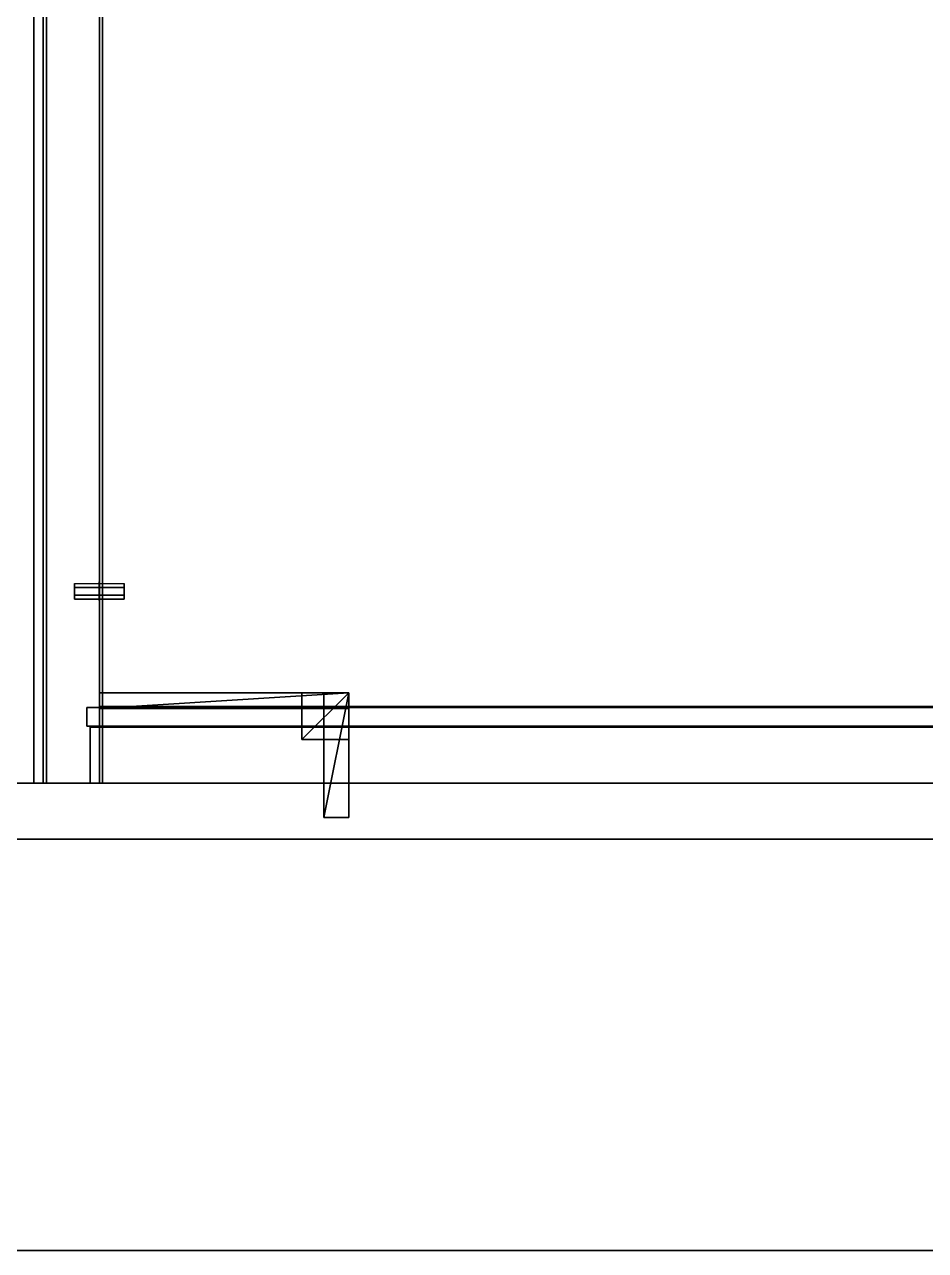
# Model space of a CAD drawing. Extents: x 0 to 4068, y -4475 to 0.
# Drawn here: x 1173 to 1462, y -4475 to -4081.5 of the extents above; entities that cross this region are included whole.
import ezdxf

# ---------------------------------------------------------------- set-up
doc = ezdxf.new("R2010")
doc.units = 0
for name, color, linetype in [('LAYER0', 7, 'CONTINUOUS'), ('LAYER1', 7, 'CONTINUOUS'), ('LAYER11', 7, 'CONTINUOUS'), ('LAYER116', 45, 'CONTINUOUS'), ('LAYER117', 45, 'CONTINUOUS'), ('LAYER119', 45, 'CONTINUOUS'), ('LAYER120', 45, 'CONTINUOUS'), ('LAYER121', 45, 'CONTINUOUS'), ('LAYER122', 45, 'CONTINUOUS'), ('LAYER124', 45, 'CONTINUOUS'), ('LAYER125', 45, 'CONTINUOUS'), ('LAYER126', 45, 'CONTINUOUS'), ('LAYER127', 45, 'CONTINUOUS'), ('LAYER128', 253, 'CONTINUOUS'), ('LAYER130', 253, 'CONTINUOUS'), ('LAYER132', 253, 'CONTINUOUS'), ('LAYER133', 253, 'CONTINUOUS'), ('LAYER18', 45, 'CONTINUOUS'), ('LAYER19', 45, 'CONTINUOUS'), ('LAYER20', 45, 'CONTINUOUS'), ('LAYER21', 45, 'CONTINUOUS'), ('LAYER22', 45, 'CONTINUOUS'), ('LAYER23', 45, 'CONTINUOUS'), ('LAYER24', 2, 'CONTINUOUS'), ('LAYER25', 37, 'CONTINUOUS'), ('LAYER26', 37, 'CONTINUOUS'), ('LAYER27', 37, 'CONTINUOUS'), ('LAYER28', 37, 'CONTINUOUS'), ('LAYER29', 37, 'CONTINUOUS'), ('LAYER30', 37, 'CONTINUOUS'), ('LAYER31', 45, 'CONTINUOUS'), ('LAYER34', 45, 'CONTINUOUS'), ('LAYER35', 45, 'CONTINUOUS'), ('LAYER36', 45, 'CONTINUOUS'), ('LAYER37', 45, 'CONTINUOUS'), ('LAYER38', 45, 'CONTINUOUS'), ('LAYER39', 45, 'CONTINUOUS'), ('LAYER41', 45, 'CONTINUOUS'), ('LAYER42', 45, 'CONTINUOUS'), ('LAYER43', 45, 'CONTINUOUS'), ('LAYER44', 45, 'CONTINUOUS'), ('LAYER46', 45, 'CONTINUOUS'), ('LAYER47', 45, 'CONTINUOUS'), ('LAYER48', 45, 'CONTINUOUS'), ('LAYER49', 45, 'CONTINUOUS'), ('LAYER5', 7, 'CONTINUOUS'), ('LAYER52', 45, 'CONTINUOUS'), ('LAYER53', 45, 'CONTINUOUS'), ('LAYER54', 45, 'CONTINUOUS'), ('LAYER55', 254, 'CONTINUOUS'), ('LAYER6', 7, 'CONTINUOUS'), ('LAYER7', 7, 'CONTINUOUS'), ('LAYER9', 7, 'CONTINUOUS')]:
    doc.layers.add(name, color=color, linetype=linetype)

msp = doc.modelspace()

# ---------------------------------------------------------------- linework, layer by layer
at = {"layer": 'LAYER0', "invisible_edges": 1}
for points in [[(4068, 0), (0, -4475), (0, 0), (4068, 0)], [(0, -4475), (4068, 0), (4068, -4475), (0, -4475)]]:
    msp.add_3dface(points, dxfattribs=at)
at = {"layer": 'LAYER1', "invisible_edges": 1}
for points in [[(4068, -4475, 5), (0, -4475), (4068, -4475), (4068, -4475, 5)], [(0, -4475), (4068, -4475, 5), (0, -4475, 5), (0, -4475)]]:
    msp.add_3dface(points, dxfattribs=at)
at = {"layer": 'LAYER11', "invisible_edges": 1}
for points in [[(4068, -4475, 2415), (180, -4325, 2415), (30, -4475, 2415), (4068, -4475, 2415)], [(180, -4325, 2415), (4068, -4475, 2415), (3918, -4325, 2415), (180, -4325, 2415)]]:
    msp.add_3dface(points, dxfattribs=at)
at = {"layer": 'LAYER116', "invisible_edges": 1}
for points in [[(1176, -4325, 880), (3495, -3902, 880), (3495, -4325, 880), (1176, -4325, 880)], [(3495, -3902, 880), (1176, -4325, 880), (1176, -3902, 880), (3495, -3902, 880)], [(1180, -4325, 1687), (1180, -3902, 898), (1180, -4325, 898), (1180, -4325, 1687)], [(1180, -3902, 898), (1180, -4325, 1687), (1180, -3902, 1687), (1180, -3902, 898)]]:
    msp.add_3dface(points, dxfattribs=at)
at = {"layer": 'LAYER117', "invisible_edges": 1}
for points in [[(1198, -4325, 898), (1180, -3902, 898), (1198, -3902, 898), (1198, -4325, 898)], [(1180, -3902, 898), (1198, -4325, 898), (1180, -4325, 898), (1180, -3902, 898)]]:
    msp.add_3dface(points, dxfattribs=at)
at = {"layer": 'LAYER119', "invisible_edges": 1}
for points in [[(1176, -4325, 880), (1176, -3902, 898), (1176, -3902, 880), (1176, -4325, 880)], [(1176, -3902, 898), (1176, -4325, 880), (1176, -4325, 898), (1176, -3902, 898)], [(1180, -4325, 1687), (1198, -3902, 1687), (1180, -3902, 1687), (1180, -4325, 1687)], [(1198, -3902, 1687), (1180, -4325, 1687), (1198, -4325, 1687), (1198, -3902, 1687)]]:
    msp.add_3dface(points, dxfattribs=at)
at = {"layer": 'LAYER120', "invisible_edges": 1}
for points in [[(3495, -4325, 898), (1176, -4325, 880), (3495, -4325, 880), (3495, -4325, 898)], [(1176, -4325, 880), (3495, -4325, 898), (1176, -4325, 898), (1176, -4325, 880)], [(1198, -4325, 898), (1180, -4325, 1687), (1180, -4325, 898), (1198, -4325, 898)], [(1180, -4325, 1687), (1198, -4325, 898), (1198, -4325, 1687), (1180, -4325, 1687)]]:
    msp.add_3dface(points, dxfattribs=at)
at = {"layer": 'LAYER121', "invisible_edges": 1}
for points in [[(1176, -3902, 898), (3495, -4325, 898), (3495, -3902, 898), (1176, -3902, 898)], [(3495, -4325, 898), (1176, -3902, 898), (1176, -4325, 898), (3495, -4325, 898)], [(1198, -3902, 1687), (1198, -4325, 898), (1198, -3902, 898), (1198, -3902, 1687)], [(1198, -4325, 898), (1198, -3902, 1687), (1198, -4325, 1687), (1198, -4325, 898)]]:
    msp.add_3dface(points, dxfattribs=at)
at = {"layer": 'LAYER122', "invisible_edges": 1}
for points in [[(1176, -3902, 1705), (3495, -4325, 1705), (3495, -3902, 1705), (1176, -3902, 1705)], [(3495, -4325, 1705), (1176, -3902, 1705), (1176, -4325, 1705), (3495, -4325, 1705)], [(1194, -4325, 1687), (3495, -4325, 898), (3495, -4325, 1687), (1194, -4325, 1687)], [(3495, -4325, 898), (1194, -4325, 1687), (1194, -4325, 898), (3495, -4325, 898)]]:
    msp.add_3dface(points, dxfattribs=at)
at = {"layer": 'LAYER124', "invisible_edges": 1}
for points in [[(1194, -4307, 898), (3495, -4325, 898), (1194, -4325, 898), (1194, -4307, 898)], [(3495, -4325, 898), (1194, -4307, 898), (3495, -4307, 898), (3495, -4325, 898)], [(1176, -4325, 1687), (3495, -4325, 1705), (1176, -4325, 1705), (1176, -4325, 1687)], [(3495, -4325, 1705), (1176, -4325, 1687), (3495, -4325, 1687), (3495, -4325, 1705)]]:
    msp.add_3dface(points, dxfattribs=at)
at = {"layer": 'LAYER125', "invisible_edges": 1}
for points in [[(1176, -3902, 1705), (1176, -4325, 1687), (1176, -4325, 1705), (1176, -3902, 1705)], [(1176, -4325, 1687), (1176, -3902, 1705), (1176, -3902, 1687), (1176, -4325, 1687)], [(1194, -4325, 1687), (1194, -4307, 898), (1194, -4325, 898), (1194, -4325, 1687)], [(1194, -4307, 898), (1194, -4325, 1687), (1194, -4307, 1687), (1194, -4307, 898)]]:
    msp.add_3dface(points, dxfattribs=at)
at = {"layer": 'LAYER126', "invisible_edges": 1}
for points in [[(3495, -4307, 1687), (1194, -4325, 1687), (3495, -4325, 1687), (3495, -4307, 1687)], [(1194, -4325, 1687), (3495, -4307, 1687), (1194, -4307, 1687), (1194, -4325, 1687)]]:
    msp.add_3dface(points, dxfattribs=at)
at = {"layer": 'LAYER127', "invisible_edges": 1}
for points in [[(1176, -4325, 1687), (3495, -3902, 1687), (3495, -4325, 1687), (1176, -4325, 1687)], [(3495, -3902, 1687), (1176, -4325, 1687), (1176, -3902, 1687), (3495, -3902, 1687)], [(1194, -4307, 898), (3495, -4307, 1687), (3495, -4307, 898), (1194, -4307, 898)], [(3495, -4307, 1687), (1194, -4307, 898), (1194, -4307, 1687), (3495, -4307, 1687)]]:
    msp.add_3dface(points, dxfattribs=at)
at = {"layer": 'LAYER128', "invisible_edges": 1}
for points in [[(1600, -4325, 65), (0, -4325, 5), (0, -4325, 65), (1600, -4325, 65)], [(0, -4325, 5), (1600, -4325, 65), (1600, -4325, 5), (0, -4325, 5)]]:
    msp.add_3dface(points, dxfattribs=at)
at = {"layer": 'LAYER130', "invisible_edges": 1}
for points in [[(1600, -4343, 5), (0, -4325, 5), (1600, -4325, 5), (1600, -4343, 5)], [(0, -4325, 5), (1600, -4343, 5), (0, -4343, 5), (0, -4325, 5)]]:
    msp.add_3dface(points, dxfattribs=at)
at = {"layer": 'LAYER132', "invisible_edges": 1}
for points in [[(0, -4343, 65), (1600, -4325, 65), (0, -4325, 65), (0, -4343, 65)], [(1600, -4325, 65), (0, -4343, 65), (1600, -4343, 65), (1600, -4325, 65)]]:
    msp.add_3dface(points, dxfattribs=at)
at = {"layer": 'LAYER133', "invisible_edges": 1}
for points in [[(1600, -4343, 5), (0, -4343, 65), (0, -4343, 5), (1600, -4343, 5)], [(0, -4343, 65), (1600, -4343, 5), (1600, -4343, 65), (0, -4343, 65)]]:
    msp.add_3dface(points, dxfattribs=at)
at = {"layer": 'LAYER18', "invisible_edges": 1}
for points in [[(1197, -4325, 2346), (2103, -4325, 2226), (2103, -4325, 2346), (1197, -4325, 2346)], [(2103, -4325, 2226), (1197, -4325, 2346), (1197, -4325, 2226), (2103, -4325, 2226)], [(2103, -4325, 759.5), (1197, -4325, 879.5), (1197, -4325, 759.5), (2103, -4325, 759.5)], [(1197, -4325, 879.5), (2103, -4325, 759.5), (2103, -4325, 879.5), (1197, -4325, 879.5)]]:
    msp.add_3dface(points, dxfattribs=at)
at = {"layer": 'LAYER19', "invisible_edges": 1}
for points in [[(1197, -4307, 759.5), (1197, -4325, 879.5), (1197, -4307, 879.5), (1197, -4307, 759.5)], [(1197, -4325, 879.5), (1197, -4307, 759.5), (1197, -4325, 759.5), (1197, -4325, 879.5)]]:
    msp.add_3dface(points, dxfattribs=at)
at = {"layer": 'LAYER20', "invisible_edges": 1}
for points in [[(1197, -4307, 2226), (2103, -4325, 2226), (1197, -4325, 2226), (1197, -4307, 2226)], [(2103, -4325, 2226), (1197, -4307, 2226), (2103, -4307, 2226), (2103, -4325, 2226)], [(2103, -4307, 879.5), (1197, -4325, 879.5), (2103, -4325, 879.5), (2103, -4307, 879.5)], [(1197, -4325, 879.5), (2103, -4307, 879.5), (1197, -4307, 879.5), (1197, -4325, 879.5)]]:
    msp.add_3dface(points, dxfattribs=at)
at = {"layer": 'LAYER21', "invisible_edges": 1}
for points in [[(1197, -4325, 2346), (1197, -4307, 2226), (1197, -4325, 2226), (1197, -4325, 2346)], [(1197, -4307, 2226), (1197, -4325, 2346), (1197, -4307, 2346), (1197, -4307, 2226)]]:
    msp.add_3dface(points, dxfattribs=at)
at = {"layer": 'LAYER22', "invisible_edges": 1}
for points in [[(2103, -4307, 2346), (1197, -4325, 2346), (2103, -4325, 2346), (2103, -4307, 2346)], [(1197, -4325, 2346), (2103, -4307, 2346), (1197, -4307, 2346), (1197, -4325, 2346)], [(1197, -4307, 759.5), (2103, -4325, 759.5), (1197, -4325, 759.5), (1197, -4307, 759.5)], [(2103, -4325, 759.5), (1197, -4307, 759.5), (2103, -4307, 759.5), (2103, -4325, 759.5)]]:
    msp.add_3dface(points, dxfattribs=at)
at = {"layer": 'LAYER23', "invisible_edges": 1}
for points in [[(1197, -4307, 2226), (2103, -4307, 2346), (2103, -4307, 2226), (1197, -4307, 2226)], [(2103, -4307, 2346), (1197, -4307, 2226), (1197, -4307, 2346), (2103, -4307, 2346)], [(2103, -4307, 879.5), (1197, -4307, 759.5), (1197, -4307, 879.5), (2103, -4307, 879.5)], [(1197, -4307, 759.5), (2103, -4307, 879.5), (2103, -4307, 759.5), (1197, -4307, 759.5)]]:
    msp.add_3dface(points, dxfattribs=at)
at = {"layer": 'LAYER24'}
for points in [[(1197, -4296, 2300), (1197, -4301, 2300), (1197, -4296, 2323), (1197, -4296, 2300)], [(1197, -4296, 2323), (1197, -4301, 2300), (1197, -4301, 2323), (1197, -4296, 2323)], [(1197, -4296, 2323), (1197, -4301, 2323), (1277, -4296, 2323), (1197, -4296, 2323)], [(1277, -4296, 2323), (1197, -4301, 2323), (1277, -4301, 2323), (1277, -4296, 2323)], [(1197, -4296, 2323), (1277, -4296, 2323), (1197, -4296, 2300), (1197, -4296, 2323)], [(1197, -4296, 2300), (1277, -4296, 2323), (1277, -4296, 2300), (1197, -4296, 2300)], [(1197, -4296, 2300), (1277, -4296, 2300), (1197, -4301, 2300), (1197, -4296, 2300)], [(1197, -4301, 2300), (1277, -4296, 2300), (1277, -4301, 2300), (1197, -4301, 2300)], [(1197, -4296, 2307), (1197, -4301, 2307), (1197, -4296, 2323), (1197, -4296, 2307)], [(1197, -4296, 2323), (1197, -4301, 2307), (1197, -4301, 2323), (1197, -4296, 2323)], [(1197, -4296, 2323), (1197, -4301, 2323), (1277, -4296, 2323), (1197, -4296, 2323)], [(1277, -4296, 2323), (1197, -4301, 2323), (1277, -4301, 2323), (1277, -4296, 2323)], [(1197, -4296, 2323), (1277, -4296, 2323), (1197, -4296, 2307), (1197, -4296, 2323)], [(1197, -4296, 2307), (1277, -4296, 2323), (1277, -4296, 2307), (1197, -4296, 2307)], [(1197, -4296, 2307), (1277, -4296, 2307), (1197, -4301, 2307), (1197, -4296, 2307)], [(1197, -4301, 2307), (1277, -4296, 2307), (1277, -4301, 2307), (1197, -4301, 2307)], [(1197, -4296, 816), (1197, -4301, 816), (1197, -4296, 839), (1197, -4296, 816)], [(1197, -4296, 839), (1197, -4301, 816), (1197, -4301, 839), (1197, -4296, 839)], [(1197, -4296, 839), (1197, -4301, 839), (1277, -4296, 839), (1197, -4296, 839)], [(1277, -4296, 839), (1197, -4301, 839), (1277, -4301, 839), (1277, -4296, 839)], [(1197, -4296, 839), (1277, -4296, 839), (1197, -4296, 816), (1197, -4296, 839)], [(1197, -4296, 816), (1277, -4296, 839), (1277, -4296, 816), (1197, -4296, 816)], [(1197, -4296, 816), (1277, -4296, 816), (1197, -4301, 816), (1197, -4296, 816)], [(1197, -4301, 816), (1277, -4296, 816), (1277, -4301, 816), (1197, -4301, 816)], [(1197, -4296, 823), (1197, -4301, 823), (1197, -4296, 839), (1197, -4296, 823)], [(1197, -4296, 839), (1197, -4301, 823), (1197, -4301, 839), (1197, -4296, 839)], [(1197, -4296, 839), (1197, -4301, 839), (1277, -4296, 839), (1197, -4296, 839)], [(1277, -4296, 839), (1197, -4301, 839), (1277, -4301, 839), (1277, -4296, 839)], [(1197, -4296, 839), (1277, -4296, 839), (1197, -4296, 823), (1197, -4296, 839)], [(1197, -4296, 823), (1277, -4296, 839), (1277, -4296, 823), (1197, -4296, 823)], [(1197, -4296, 823), (1277, -4296, 823), (1197, -4301, 823), (1197, -4296, 823)], [(1197, -4301, 823), (1277, -4296, 823), (1277, -4301, 823), (1197, -4301, 823)], [(1262, -4296, 2308), (1262, -4311, 2308), (1262, -4296, 2323), (1262, -4296, 2308)], [(1262, -4296, 2323), (1262, -4311, 2308), (1262, -4311, 2323), (1262, -4296, 2323)], [(1262, -4296, 2323), (1262, -4311, 2323), (1277, -4296, 2323), (1262, -4296, 2323)], [(1277, -4296, 2323), (1262, -4311, 2323), (1277, -4311, 2323), (1277, -4296, 2323)], [(1262, -4296, 2323), (1277, -4296, 2323), (1262, -4296, 2308), (1262, -4296, 2323)], [(1262, -4296, 2308), (1277, -4296, 2323), (1277, -4296, 2308), (1262, -4296, 2308)], [(1262, -4296, 2308), (1277, -4296, 2308), (1262, -4311, 2308), (1262, -4296, 2308)], [(1262, -4311, 2308), (1277, -4296, 2308), (1277, -4311, 2308), (1262, -4311, 2308)], [(1262, -4296, 2308), (1262, -4311, 2308), (1262, -4296, 2323), (1262, -4296, 2308)], [(1262, -4296, 2323), (1262, -4311, 2308), (1262, -4311, 2323), (1262, -4296, 2323)], [(1262, -4296, 2323), (1262, -4311, 2323), (1277, -4296, 2323), (1262, -4296, 2323)], [(1277, -4296, 2323), (1262, -4311, 2323), (1277, -4311, 2323), (1277, -4296, 2323)], [(1262, -4296, 2323), (1277, -4296, 2323), (1262, -4296, 2308), (1262, -4296, 2323)], [(1262, -4296, 2308), (1277, -4296, 2323), (1277, -4296, 2308), (1262, -4296, 2308)], [(1262, -4296, 2308), (1277, -4296, 2308), (1262, -4311, 2308), (1262, -4296, 2308)], [(1262, -4311, 2308), (1277, -4296, 2308), (1277, -4311, 2308), (1262, -4311, 2308)], [(1262, -4296, 2308), (1262, -4311, 2308), (1262, -4296, 2323), (1262, -4296, 2308)], [(1262, -4296, 2323), (1262, -4311, 2308), (1262, -4311, 2323), (1262, -4296, 2323)], [(1262, -4296, 2323), (1262, -4311, 2323), (1277, -4296, 2323), (1262, -4296, 2323)], [(1277, -4296, 2323), (1262, -4311, 2323), (1277, -4311, 2323), (1277, -4296, 2323)], [(1262, -4296, 2323), (1277, -4296, 2323), (1262, -4296, 2308), (1262, -4296, 2323)], [(1262, -4296, 2308), (1277, -4296, 2323), (1277, -4296, 2308), (1262, -4296, 2308)], [(1262, -4296, 2308), (1277, -4296, 2308), (1262, -4311, 2308), (1262, -4296, 2308)], [(1262, -4311, 2308), (1277, -4296, 2308), (1277, -4311, 2308), (1262, -4311, 2308)], [(1262, -4296, 2308), (1262, -4311, 2308), (1262, -4296, 2323), (1262, -4296, 2308)], [(1262, -4296, 2323), (1262, -4311, 2308), (1262, -4311, 2323), (1262, -4296, 2323)], [(1262, -4296, 2323), (1262, -4311, 2323), (1277, -4296, 2323), (1262, -4296, 2323)], [(1277, -4296, 2323), (1262, -4311, 2323), (1277, -4311, 2323), (1277, -4296, 2323)], [(1262, -4296, 2323), (1277, -4296, 2323), (1262, -4296, 2308), (1262, -4296, 2323)], [(1262, -4296, 2308), (1277, -4296, 2323), (1277, -4296, 2308), (1262, -4296, 2308)], [(1262, -4296, 2308), (1277, -4296, 2308), (1262, -4311, 2308), (1262, -4296, 2308)], [(1262, -4311, 2308), (1277, -4296, 2308), (1277, -4311, 2308), (1262, -4311, 2308)], [(1262, -4296, 824), (1262, -4311, 824), (1262, -4296, 839), (1262, -4296, 824)], [(1262, -4296, 839), (1262, -4311, 824), (1262, -4311, 839), (1262, -4296, 839)], [(1262, -4296, 839), (1262, -4311, 839), (1277, -4296, 839), (1262, -4296, 839)], [(1277, -4296, 839), (1262, -4311, 839), (1277, -4311, 839), (1277, -4296, 839)], [(1262, -4296, 839), (1277, -4296, 839), (1262, -4296, 824), (1262, -4296, 839)], [(1262, -4296, 824), (1277, -4296, 839), (1277, -4296, 824), (1262, -4296, 824)], [(1262, -4296, 824), (1277, -4296, 824), (1262, -4311, 824), (1262, -4296, 824)], [(1262, -4311, 824), (1277, -4296, 824), (1277, -4311, 824), (1262, -4311, 824)], [(1262, -4296, 824), (1262, -4311, 824), (1262, -4296, 839), (1262, -4296, 824)], [(1262, -4296, 839), (1262, -4311, 824), (1262, -4311, 839), (1262, -4296, 839)], [(1262, -4296, 839), (1262, -4311, 839), (1277, -4296, 839), (1262, -4296, 839)], [(1277, -4296, 839), (1262, -4311, 839), (1277, -4311, 839), (1277, -4296, 839)], [(1262, -4296, 839), (1277, -4296, 839), (1262, -4296, 824), (1262, -4296, 839)], [(1262, -4296, 824), (1277, -4296, 839), (1277, -4296, 824), (1262, -4296, 824)], [(1262, -4296, 824), (1277, -4296, 824), (1262, -4311, 824), (1262, -4296, 824)], [(1262, -4311, 824), (1277, -4296, 824), (1277, -4311, 824), (1262, -4311, 824)], [(1262, -4296, 824), (1262, -4311, 824), (1262, -4296, 839), (1262, -4296, 824)], [(1262, -4296, 839), (1262, -4311, 824), (1262, -4311, 839), (1262, -4296, 839)], [(1262, -4296, 839), (1262, -4311, 839), (1277, -4296, 839), (1262, -4296, 839)], [(1277, -4296, 839), (1262, -4311, 839), (1277, -4311, 839), (1277, -4296, 839)], [(1262, -4296, 839), (1277, -4296, 839), (1262, -4296, 824), (1262, -4296, 839)], [(1262, -4296, 824), (1277, -4296, 839), (1277, -4296, 824), (1262, -4296, 824)], [(1262, -4296, 824), (1277, -4296, 824), (1262, -4311, 824), (1262, -4296, 824)], [(1262, -4311, 824), (1277, -4296, 824), (1277, -4311, 824), (1262, -4311, 824)], [(1262, -4296, 824), (1262, -4311, 824), (1262, -4296, 839), (1262, -4296, 824)], [(1262, -4296, 839), (1262, -4311, 824), (1262, -4311, 839), (1262, -4296, 839)], [(1262, -4296, 839), (1262, -4311, 839), (1277, -4296, 839), (1262, -4296, 839)], [(1277, -4296, 839), (1262, -4311, 839), (1277, -4311, 839), (1277, -4296, 839)], [(1262, -4296, 839), (1277, -4296, 839), (1262, -4296, 824), (1262, -4296, 839)], [(1262, -4296, 824), (1277, -4296, 839), (1277, -4296, 824), (1262, -4296, 824)], [(1262, -4296, 824), (1277, -4296, 824), (1262, -4311, 824), (1262, -4296, 824)], [(1262, -4311, 824), (1277, -4296, 824), (1277, -4311, 824), (1262, -4311, 824)], [(1269, -4296, 2315), (1269, -4336, 2315), (1269, -4296, 2323), (1269, -4296, 2315)], [(1269, -4296, 2323), (1269, -4336, 2315), (1269, -4336, 2323), (1269, -4296, 2323)], [(1269, -4296, 2323), (1269, -4336, 2323), (1277, -4296, 2323), (1269, -4296, 2323)], [(1277, -4296, 2323), (1269, -4336, 2323), (1277, -4336, 2323), (1277, -4296, 2323)], [(1269, -4296, 2323), (1277, -4296, 2323), (1269, -4296, 2315), (1269, -4296, 2323)], [(1269, -4296, 2315), (1277, -4296, 2323), (1277, -4296, 2315), (1269, -4296, 2315)], [(1269, -4296, 2315), (1277, -4296, 2315), (1269, -4336, 2315), (1269, -4296, 2315)], [(1269, -4336, 2315), (1277, -4296, 2315), (1277, -4336, 2315), (1269, -4336, 2315)], [(1269, -4296, 831), (1269, -4336, 831), (1269, -4296, 839), (1269, -4296, 831)], [(1269, -4296, 839), (1269, -4336, 831), (1269, -4336, 839), (1269, -4296, 839)], [(1269, -4296, 839), (1269, -4336, 839), (1277, -4296, 839), (1269, -4296, 839)], [(1277, -4296, 839), (1269, -4336, 839), (1277, -4336, 839), (1277, -4296, 839)], [(1269, -4296, 839), (1277, -4296, 839), (1269, -4296, 831), (1269, -4296, 839)], [(1269, -4296, 831), (1277, -4296, 839), (1277, -4296, 831), (1269, -4296, 831)], [(1269, -4296, 831), (1277, -4296, 831), (1269, -4336, 831), (1269, -4296, 831)], [(1269, -4336, 831), (1277, -4296, 831), (1277, -4336, 831), (1269, -4336, 831)], [(1277, -4296, 2323), (1277, -4301, 2323), (1277, -4296, 2300), (1277, -4296, 2323)], [(1277, -4296, 2300), (1277, -4301, 2323), (1277, -4301, 2300), (1277, -4296, 2300)], [(1277, -4296, 2323), (1277, -4311, 2323), (1277, -4296, 2308), (1277, -4296, 2323)], [(1277, -4296, 2308), (1277, -4311, 2323), (1277, -4311, 2308), (1277, -4296, 2308)], [(1277, -4296, 2323), (1277, -4311, 2323), (1277, -4296, 2308), (1277, -4296, 2323)], [(1277, -4296, 2308), (1277, -4311, 2323), (1277, -4311, 2308), (1277, -4296, 2308)], [(1277, -4296, 2323), (1277, -4311, 2323), (1277, -4296, 2308), (1277, -4296, 2323)], [(1277, -4296, 2308), (1277, -4311, 2323), (1277, -4311, 2308), (1277, -4296, 2308)], [(1277, -4296, 2323), (1277, -4311, 2323), (1277, -4296, 2308), (1277, -4296, 2323)], [(1277, -4296, 2308), (1277, -4311, 2323), (1277, -4311, 2308), (1277, -4296, 2308)], [(1277, -4296, 2323), (1277, -4336, 2323), (1277, -4296, 2315), (1277, -4296, 2323)], [(1277, -4296, 2315), (1277, -4336, 2323), (1277, -4336, 2315), (1277, -4296, 2315)], [(1277, -4296, 2323), (1277, -4301, 2323), (1277, -4296, 2307), (1277, -4296, 2323)], [(1277, -4296, 2307), (1277, -4301, 2323), (1277, -4301, 2307), (1277, -4296, 2307)], [(1277, -4296, 839), (1277, -4301, 839), (1277, -4296, 816), (1277, -4296, 839)], [(1277, -4296, 816), (1277, -4301, 839), (1277, -4301, 816), (1277, -4296, 816)], [(1277, -4296, 839), (1277, -4311, 839), (1277, -4296, 824), (1277, -4296, 839)], [(1277, -4296, 824), (1277, -4311, 839), (1277, -4311, 824), (1277, -4296, 824)], [(1277, -4296, 839), (1277, -4311, 839), (1277, -4296, 824), (1277, -4296, 839)], [(1277, -4296, 824), (1277, -4311, 839), (1277, -4311, 824), (1277, -4296, 824)], [(1277, -4296, 839), (1277, -4311, 839), (1277, -4296, 824), (1277, -4296, 839)], [(1277, -4296, 824), (1277, -4311, 839), (1277, -4311, 824), (1277, -4296, 824)], [(1277, -4296, 839), (1277, -4311, 839), (1277, -4296, 824), (1277, -4296, 839)], [(1277, -4296, 824), (1277, -4311, 839), (1277, -4311, 824), (1277, -4296, 824)], [(1277, -4296, 839), (1277, -4336, 839), (1277, -4296, 831), (1277, -4296, 839)], [(1277, -4296, 831), (1277, -4336, 839), (1277, -4336, 831), (1277, -4296, 831)], [(1277, -4296, 839), (1277, -4301, 839), (1277, -4296, 823), (1277, -4296, 839)], [(1277, -4296, 823), (1277, -4301, 839), (1277, -4301, 823), (1277, -4296, 823)], [(1197, -4301, 2300), (1277, -4301, 2300), (1197, -4301, 2323), (1197, -4301, 2300)], [(1197, -4301, 2323), (1277, -4301, 2300), (1277, -4301, 2323), (1197, -4301, 2323)], [(1197, -4301, 2307), (1277, -4301, 2307), (1197, -4301, 2323), (1197, -4301, 2307)], [(1197, -4301, 2323), (1277, -4301, 2307), (1277, -4301, 2323), (1197, -4301, 2323)], [(1197, -4301, 816), (1277, -4301, 816), (1197, -4301, 839), (1197, -4301, 816)], [(1197, -4301, 839), (1277, -4301, 816), (1277, -4301, 839), (1197, -4301, 839)], [(1197, -4301, 823), (1277, -4301, 823), (1197, -4301, 839), (1197, -4301, 823)], [(1197, -4301, 839), (1277, -4301, 823), (1277, -4301, 839), (1197, -4301, 839)], [(1262, -4311, 2308), (1277, -4311, 2308), (1262, -4311, 2323), (1262, -4311, 2308)], [(1262, -4311, 2323), (1277, -4311, 2308), (1277, -4311, 2323), (1262, -4311, 2323)], [(1262, -4311, 2308), (1277, -4311, 2308), (1262, -4311, 2323), (1262, -4311, 2308)], [(1262, -4311, 2323), (1277, -4311, 2308), (1277, -4311, 2323), (1262, -4311, 2323)], [(1262, -4311, 2308), (1277, -4311, 2308), (1262, -4311, 2323), (1262, -4311, 2308)], [(1262, -4311, 2323), (1277, -4311, 2308), (1277, -4311, 2323), (1262, -4311, 2323)], [(1262, -4311, 2308), (1277, -4311, 2308), (1262, -4311, 2323), (1262, -4311, 2308)], [(1262, -4311, 2323), (1277, -4311, 2308), (1277, -4311, 2323), (1262, -4311, 2323)], [(1262, -4311, 824), (1277, -4311, 824), (1262, -4311, 839), (1262, -4311, 824)], [(1262, -4311, 839), (1277, -4311, 824), (1277, -4311, 839), (1262, -4311, 839)], [(1262, -4311, 824), (1277, -4311, 824), (1262, -4311, 839), (1262, -4311, 824)], [(1262, -4311, 839), (1277, -4311, 824), (1277, -4311, 839), (1262, -4311, 839)], [(1262, -4311, 824), (1277, -4311, 824), (1262, -4311, 839), (1262, -4311, 824)], [(1262, -4311, 839), (1277, -4311, 824), (1277, -4311, 839), (1262, -4311, 839)], [(1262, -4311, 824), (1277, -4311, 824), (1262, -4311, 839), (1262, -4311, 824)], [(1262, -4311, 839), (1277, -4311, 824), (1277, -4311, 839), (1262, -4311, 839)], [(1269, -4336, 2315), (1277, -4336, 2315), (1269, -4336, 2323), (1269, -4336, 2315)], [(1269, -4336, 2323), (1277, -4336, 2315), (1277, -4336, 2323), (1269, -4336, 2323)], [(1269, -4336, 831), (1277, -4336, 831), (1269, -4336, 839), (1269, -4336, 831)], [(1269, -4336, 839), (1277, -4336, 831), (1277, -4336, 839), (1269, -4336, 839)]]:
    msp.add_3dface(points, dxfattribs=at)
at = {"layer": 'LAYER25', "invisible_edges": 1}
for points in [[(1277, -4296, 2300), (1197, -4296, 2323), (1277, -4296, 2323), (1277, -4296, 2300)], [(1197, -4296, 2323), (1277, -4296, 2300), (1197, -4296, 2300), (1197, -4296, 2323)], [(1277, -4296, 816), (1197, -4296, 839), (1277, -4296, 839), (1277, -4296, 816)], [(1197, -4296, 839), (1277, -4296, 816), (1197, -4296, 816), (1197, -4296, 839)]]:
    msp.add_3dface(points, dxfattribs=at)
at = {"layer": 'LAYER26', "invisible_edges": 1}
for points in [[(1277, -4301, 2323), (1197, -4296, 2323), (1197, -4301, 2323), (1277, -4301, 2323)], [(1197, -4296, 2323), (1277, -4301, 2323), (1277, -4296, 2323), (1197, -4296, 2323)], [(1277, -4301, 839), (1197, -4296, 839), (1197, -4301, 839), (1277, -4301, 839)], [(1197, -4296, 839), (1277, -4301, 839), (1277, -4296, 839), (1197, -4296, 839)]]:
    msp.add_3dface(points, dxfattribs=at)
at = {"layer": 'LAYER27', "invisible_edges": 1}
for points in [[(1197, -4301, 2300), (1197, -4296, 2323), (1197, -4296, 2300), (1197, -4301, 2300)], [(1197, -4296, 2323), (1197, -4301, 2300), (1197, -4301, 2323), (1197, -4296, 2323)], [(1197, -4301, 816), (1197, -4296, 839), (1197, -4296, 816), (1197, -4301, 816)], [(1197, -4296, 839), (1197, -4301, 816), (1197, -4301, 839), (1197, -4296, 839)]]:
    msp.add_3dface(points, dxfattribs=at)
at = {"layer": 'LAYER28', "invisible_edges": 1}
for points in [[(1277, -4296, 2300), (1197, -4301, 2300), (1197, -4296, 2300), (1277, -4296, 2300)], [(1197, -4301, 2300), (1277, -4296, 2300), (1277, -4301, 2300), (1197, -4301, 2300)], [(1277, -4296, 816), (1197, -4301, 816), (1197, -4296, 816), (1277, -4296, 816)], [(1197, -4301, 816), (1277, -4296, 816), (1277, -4301, 816), (1197, -4301, 816)]]:
    msp.add_3dface(points, dxfattribs=at)
at = {"layer": 'LAYER29', "invisible_edges": 1}
for points in [[(1277, -4301, 2323), (1277, -4296, 2300), (1277, -4296, 2323), (1277, -4301, 2323)], [(1277, -4296, 2300), (1277, -4301, 2323), (1277, -4301, 2300), (1277, -4296, 2300)], [(1277, -4301, 839), (1277, -4296, 816), (1277, -4296, 839), (1277, -4301, 839)], [(1277, -4296, 816), (1277, -4301, 839), (1277, -4301, 816), (1277, -4296, 816)]]:
    msp.add_3dface(points, dxfattribs=at)
at = {"layer": 'LAYER30', "invisible_edges": 1}
for points in [[(1197, -4301, 2300), (1277, -4301, 2323), (1197, -4301, 2323), (1197, -4301, 2300)], [(1277, -4301, 2323), (1197, -4301, 2300), (1277, -4301, 2300), (1277, -4301, 2323)], [(1197, -4301, 816), (1277, -4301, 839), (1197, -4301, 839), (1197, -4301, 816)], [(1277, -4301, 839), (1197, -4301, 816), (1277, -4301, 816), (1277, -4301, 839)]]:
    msp.add_3dface(points, dxfattribs=at)
at = {"layer": 'LAYER31', "invisible_edges": 1}
for points in [[(2103, -4325, 2364), (1197, -3925, 2364), (1197, -4325, 2364), (2103, -4325, 2364)], [(1197, -3925, 2364), (2103, -4325, 2364), (2103, -3925, 2364), (1197, -3925, 2364)], [(1197, -4325, 1706), (2103, -3925, 1706), (2103, -4325, 1706), (1197, -4325, 1706)], [(2103, -3925, 1706), (1197, -4325, 1706), (1197, -3925, 1706), (2103, -3925, 1706)], [(1197, -4325, 156), (2103, -3925, 156), (2103, -4325, 156), (1197, -4325, 156)], [(2103, -3925, 156), (1197, -4325, 156), (1197, -3925, 156), (2103, -3925, 156)]]:
    msp.add_3dface(points, dxfattribs=at)
at = {"layer": 'LAYER34', "invisible_edges": 1}
for points in [[(1197, -4325, 2346), (1197, -3925, 2364), (1197, -3925, 2346), (1197, -4325, 2346)], [(1197, -3925, 2364), (1197, -4325, 2346), (1197, -4325, 2364), (1197, -3925, 2364)], [(1197, -4325, 1706), (1197, -3925, 1724), (1197, -3925, 1706), (1197, -4325, 1706)], [(1197, -3925, 1724), (1197, -4325, 1706), (1197, -4325, 1724), (1197, -3925, 1724)], [(1197, -4325, 156), (1197, -3925, 174), (1197, -3925, 156), (1197, -4325, 156)], [(1197, -3925, 174), (1197, -4325, 156), (1197, -4325, 174), (1197, -3925, 174)]]:
    msp.add_3dface(points, dxfattribs=at)
at = {"layer": 'LAYER35', "invisible_edges": 1}
for points in [[(1197, -4325, 2346), (2103, -4325, 2364), (1197, -4325, 2364), (1197, -4325, 2346)], [(2103, -4325, 2364), (1197, -4325, 2346), (2103, -4325, 2346), (2103, -4325, 2364)], [(2103, -4325, 1724), (1197, -4325, 1706), (2103, -4325, 1706), (2103, -4325, 1724)], [(1197, -4325, 1706), (2103, -4325, 1724), (1197, -4325, 1724), (1197, -4325, 1706)], [(2103, -4325, 174), (1197, -4325, 156), (2103, -4325, 156), (2103, -4325, 174)], [(1197, -4325, 156), (2103, -4325, 174), (1197, -4325, 174), (1197, -4325, 156)]]:
    msp.add_3dface(points, dxfattribs=at)
at = {"layer": 'LAYER36', "invisible_edges": 1}
for points in [[(2103, -3925, 2346), (1197, -4325, 2346), (1197, -3925, 2346), (2103, -3925, 2346)], [(1197, -4325, 2346), (2103, -3925, 2346), (2103, -4325, 2346), (1197, -4325, 2346)], [(1197, -3925, 1724), (2103, -4325, 1724), (2103, -3925, 1724), (1197, -3925, 1724)], [(2103, -4325, 1724), (1197, -3925, 1724), (1197, -4325, 1724), (2103, -4325, 1724)], [(1197, -3925, 174), (2103, -4325, 174), (2103, -3925, 174), (1197, -3925, 174)], [(2103, -4325, 174), (1197, -3925, 174), (1197, -4325, 174), (2103, -4325, 174)]]:
    msp.add_3dface(points, dxfattribs=at)
at = {"layer": 'LAYER37', "invisible_edges": 1}
for points in [[(2107, -4306.7, 1720), (1193, -4306.7, 2350), (1193, -4306.7, 1720), (2107, -4306.7, 1720)], [(1193, -4306.7, 2350), (2107, -4306.7, 1720), (2107, -4306.7, 2350), (1193, -4306.7, 2350)], [(2107, -4306.7, 170), (1193, -4306.7, 879.5), (1193, -4306.7, 170), (2107, -4306.7, 170)], [(1193, -4306.7, 879.5), (2107, -4306.7, 170), (2107, -4306.7, 879.5), (1193, -4306.7, 879.5)]]:
    msp.add_3dface(points, dxfattribs=at)
at = {"layer": 'LAYER38', "invisible_edges": 1}
for points in [[(1193, -4300.7, 1720), (1193, -4306.7, 2350), (1193, -4300.7, 2350), (1193, -4300.7, 1720)], [(1193, -4306.7, 2350), (1193, -4300.7, 1720), (1193, -4306.7, 1720), (1193, -4306.7, 2350)], [(1193, -4300.7, 170), (1193, -4306.7, 879.5), (1193, -4300.7, 879.5), (1193, -4300.7, 170)], [(1193, -4306.7, 879.5), (1193, -4300.7, 170), (1193, -4306.7, 170), (1193, -4306.7, 879.5)]]:
    msp.add_3dface(points, dxfattribs=at)
at = {"layer": 'LAYER39', "invisible_edges": 1}
for points in [[(2107, -4300.7, 2350), (1193, -4306.7, 2350), (2107, -4306.7, 2350), (2107, -4300.7, 2350)], [(1193, -4306.7, 2350), (2107, -4300.7, 2350), (1193, -4300.7, 2350), (1193, -4306.7, 2350)], [(2107, -4300.7, 879.5), (1193, -4306.7, 879.5), (2107, -4306.7, 879.5), (2107, -4300.7, 879.5)], [(1193, -4306.7, 879.5), (2107, -4300.7, 879.5), (1193, -4300.7, 879.5), (1193, -4306.7, 879.5)]]:
    msp.add_3dface(points, dxfattribs=at)
at = {"layer": 'LAYER41', "invisible_edges": 1}
for points in [[(1193, -4300.7, 1720), (2107, -4306.7, 1720), (1193, -4306.7, 1720), (1193, -4300.7, 1720)], [(2107, -4306.7, 1720), (1193, -4300.7, 1720), (2107, -4300.7, 1720), (2107, -4306.7, 1720)], [(1193, -4300.7, 170), (2107, -4306.7, 170), (1193, -4306.7, 170), (1193, -4300.7, 170)], [(2107, -4306.7, 170), (1193, -4300.7, 170), (2107, -4300.7, 170), (2107, -4306.7, 170)]]:
    msp.add_3dface(points, dxfattribs=at)
at = {"layer": 'LAYER42', "invisible_edges": 1}
for points in [[(2107, -4300.7, 2350), (1193, -4300.7, 1720), (1193, -4300.7, 2350), (2107, -4300.7, 2350)], [(1193, -4300.7, 1720), (2107, -4300.7, 2350), (2107, -4300.7, 1720), (1193, -4300.7, 1720)], [(2107, -4300.7, 879.5), (1193, -4300.7, 170), (1193, -4300.7, 879.5), (2107, -4300.7, 879.5)], [(1193, -4300.7, 170), (2107, -4300.7, 879.5), (2107, -4300.7, 170), (1193, -4300.7, 170)]]:
    msp.add_3dface(points, dxfattribs=at)
at = {"layer": 'LAYER43', "invisible_edges": 1}
for points in [[(1197, -4325, 1705), (1197, -3925, 2365), (1197, -4325, 2365), (1197, -4325, 1705)], [(1197, -3925, 2365), (1197, -4325, 1705), (1197, -3925, 1705), (1197, -3925, 2365)], [(1197, -4325, 155), (1197, -3925, 880), (1197, -4325, 880), (1197, -4325, 155)], [(1197, -3925, 880), (1197, -4325, 155), (1197, -3925, 155), (1197, -3925, 880)]]:
    msp.add_3dface(points, dxfattribs=at)
at = {"layer": 'LAYER44', "invisible_edges": 1}
for points in [[(1180, -4325, 1905), (1162, -3925, 1905), (1180, -3925, 1905), (1180, -4325, 1905)], [(1162, -3925, 1905), (1180, -4325, 1905), (1162, -4325, 1905), (1162, -3925, 1905)], [(1197, -4325, 1705), (1179, -3925, 1705), (1197, -3925, 1705), (1197, -4325, 1705)], [(1179, -3925, 1705), (1197, -4325, 1705), (1179, -4325, 1705), (1179, -3925, 1705)], [(1197, -4325, 155), (1179, -3925, 155), (1197, -3925, 155), (1197, -4325, 155)], [(1179, -3925, 155), (1197, -4325, 155), (1179, -4325, 155), (1179, -3925, 155)]]:
    msp.add_3dface(points, dxfattribs=at)
at = {"layer": 'LAYER46', "invisible_edges": 1}
for points in [[(1162, -4325, 2405), (1180, -3925, 2405), (1162, -3925, 2405), (1162, -4325, 2405)], [(1180, -3925, 2405), (1162, -4325, 2405), (1180, -4325, 2405), (1180, -3925, 2405)], [(1179, -4325, 2365), (1197, -3925, 2365), (1179, -3925, 2365), (1179, -4325, 2365)], [(1197, -3925, 2365), (1179, -4325, 2365), (1197, -4325, 2365), (1197, -3925, 2365)], [(1179, -4325, 880), (1197, -3925, 880), (1179, -3925, 880), (1179, -4325, 880)], [(1197, -3925, 880), (1179, -4325, 880), (1197, -4325, 880), (1197, -3925, 880)]]:
    msp.add_3dface(points, dxfattribs=at)
at = {"layer": 'LAYER47', "invisible_edges": 1}
for points in [[(1180, -4325, 1905), (1162, -4325, 2405), (1162, -4325, 1905), (1180, -4325, 1905)], [(1162, -4325, 2405), (1180, -4325, 1905), (1180, -4325, 2405), (1162, -4325, 2405)], [(1179, -4325, 2365), (1197, -4325, 1705), (1197, -4325, 2365), (1179, -4325, 2365)], [(1197, -4325, 1705), (1179, -4325, 2365), (1179, -4325, 1705), (1197, -4325, 1705)], [(1179, -4325, 880), (1197, -4325, 155), (1197, -4325, 880), (1179, -4325, 880)], [(1197, -4325, 155), (1179, -4325, 880), (1179, -4325, 155), (1197, -4325, 155)]]:
    msp.add_3dface(points, dxfattribs=at)
at = {"layer": 'LAYER48', "invisible_edges": 1}
for points in [[(1179, -3925, 1705), (1179, -4325, 2365), (1179, -3925, 2365), (1179, -3925, 1705)], [(1179, -4325, 2365), (1179, -3925, 1705), (1179, -4325, 1705), (1179, -4325, 2365)], [(1179, -3925, 155), (1179, -4325, 880), (1179, -3925, 880), (1179, -3925, 155)], [(1179, -4325, 880), (1179, -3925, 155), (1179, -4325, 155), (1179, -4325, 880)], [(1180, -3925, 2405), (1180, -4325, 1905), (1180, -3925, 1905), (1180, -3925, 2405)], [(1180, -4325, 1905), (1180, -3925, 2405), (1180, -4325, 2405), (1180, -4325, 1905)]]:
    msp.add_3dface(points, dxfattribs=at)
at = {"layer": 'LAYER49', "invisible_edges": 1}
for points in [[(1197, -4300.4, 2026), (2103, -3945, 2026), (2103, -4300.4, 2026), (1197, -4300.4, 2026)], [(2103, -3945, 2026), (1197, -4300.4, 2026), (1197, -3945, 2026), (2103, -3945, 2026)], [(1197, -4300.4, 508.5), (2103, -3945, 508.5), (2103, -4300.4, 508.5), (1197, -4300.4, 508.5)], [(2103, -3945, 508.5), (1197, -4300.4, 508.5), (1197, -3945, 508.5), (2103, -3945, 508.5)]]:
    msp.add_3dface(points, dxfattribs=at)
at = {"layer": 'LAYER5', "invisible_edges": 1}
for points in [[(4068, -4475, 5), (0, 0, 5), (0, -4475, 5), (4068, -4475, 5)], [(0, 0, 5), (4068, -4475, 5), (4068, 0, 5), (0, 0, 5)]]:
    msp.add_3dface(points, dxfattribs=at)
at = {"layer": 'LAYER52', "invisible_edges": 1}
for points in [[(1197, -4300.4, 2026), (1197, -3945, 2044), (1197, -3945, 2026), (1197, -4300.4, 2026)], [(1197, -3945, 2044), (1197, -4300.4, 2026), (1197, -4300.4, 2044), (1197, -3945, 2044)], [(1197, -4300.4, 508.5), (1197, -3945, 526.5), (1197, -3945, 508.5), (1197, -4300.4, 508.5)], [(1197, -3945, 526.5), (1197, -4300.4, 508.5), (1197, -4300.4, 526.5), (1197, -3945, 526.5)]]:
    msp.add_3dface(points, dxfattribs=at)
at = {"layer": 'LAYER53', "invisible_edges": 1}
for points in [[(2103, -4300.4, 2044), (1197, -4300.4, 2026), (2103, -4300.4, 2026), (2103, -4300.4, 2044)], [(1197, -4300.4, 2026), (2103, -4300.4, 2044), (1197, -4300.4, 2044), (1197, -4300.4, 2026)], [(2103, -4300.4, 526.5), (1197, -4300.4, 508.5), (2103, -4300.4, 508.5), (2103, -4300.4, 526.5)], [(1197, -4300.4, 508.5), (2103, -4300.4, 526.5), (1197, -4300.4, 526.5), (1197, -4300.4, 508.5)]]:
    msp.add_3dface(points, dxfattribs=at)
at = {"layer": 'LAYER54', "invisible_edges": 1}
for points in [[(1197, -3945, 2044), (2103, -4300.4, 2044), (2103, -3945, 2044), (1197, -3945, 2044)], [(2103, -4300.4, 2044), (1197, -3945, 2044), (1197, -4300.4, 2044), (2103, -4300.4, 2044)], [(1197, -3945, 526.5), (2103, -4300.4, 526.5), (2103, -3945, 526.5), (1197, -3945, 526.5)], [(2103, -4300.4, 526.5), (1197, -3945, 526.5), (1197, -4300.4, 526.5), (2103, -4300.4, 526.5)]]:
    msp.add_3dface(points, dxfattribs=at)
at = {"layer": 'LAYER55'}
for points in [[(1189, -4260.9, 2023.5), (1189, -4265.9, 2023.5), (1189, -4264.65, 2025.665), (1189, -4262.15, 2025.665)], [(1189, -4260.9, 2023.5), (1189, -4262.15, 2021.335), (1189, -4264.65, 2021.335), (1189, -4265.9, 2023.5)], [(1189, -4260.9, 506), (1189, -4265.9, 506), (1189, -4264.65, 508.165), (1189, -4262.15, 508.165)], [(1189, -4260.9, 506), (1189, -4262.15, 503.835), (1189, -4264.65, 503.835), (1189, -4265.9, 506)], [(1196.95, -4266.4, 2023.5), (1196.95, -4260.4, 2023.5), (1196.95, -4261.9, 2026.098), (1196.95, -4264.9, 2026.098)], [(1196.95, -4266.4, 2023.5), (1196.95, -4260.4, 2023.5), (1196.95, -4261.9, 2020.902), (1196.95, -4264.9, 2020.902)], [(1196.95, -4266.4, 506), (1196.95, -4260.4, 506), (1196.95, -4261.9, 508.598), (1196.95, -4264.9, 508.598)], [(1196.95, -4266.4, 506), (1196.95, -4260.4, 506), (1196.95, -4261.9, 503.402), (1196.95, -4264.9, 503.402)], [(1197.05, -4266.4, 2023.5), (1197.05, -4260.4, 2023.5), (1197.05, -4261.9, 2026.098), (1197.05, -4264.9, 2026.098)], [(1197.05, -4266.4, 2023.5), (1197.05, -4260.4, 2023.5), (1197.05, -4261.9, 2020.902), (1197.05, -4264.9, 2020.902)], [(1197.05, -4266.4, 506), (1197.05, -4260.4, 506), (1197.05, -4261.9, 508.598), (1197.05, -4264.9, 508.598)], [(1197.05, -4266.4, 506), (1197.05, -4260.4, 506), (1197.05, -4261.9, 503.402), (1197.05, -4264.9, 503.402)], [(1205, -4260.9, 2023.5), (1205, -4265.9, 2023.5), (1205, -4264.65, 2025.665), (1205, -4262.15, 2025.665)], [(1205, -4260.9, 2023.5), (1205, -4262.15, 2021.335), (1205, -4264.65, 2021.335), (1205, -4265.9, 2023.5)], [(1205, -4260.9, 506), (1205, -4265.9, 506), (1205, -4264.65, 508.165), (1205, -4262.15, 508.165)], [(1205, -4260.9, 506), (1205, -4262.15, 503.835), (1205, -4264.65, 503.835), (1205, -4265.9, 506)]]:
    msp.add_3dface(points, dxfattribs=at)
at = {"layer": 'LAYER6', "invisible_edges": 1}
for points in [[(180, -4325, 5), (4068, -4475, 5), (30, -4475, 5), (180, -4325, 5)], [(4068, -4475, 5), (180, -4325, 5), (3918, -4325, 5), (4068, -4475, 5)]]:
    msp.add_3dface(points, dxfattribs=at)
at = {"layer": 'LAYER7'}
for points, invisible_edges in [([(3918, -4325, 2415), (3345.5, -4325, 1847.5), (180, -4325, 2415), (3918, -4325, 2415)], 3), ([(3285.5, -4325, 1847.5), (180, -4325, 2415), (3345.5, -4325, 1847.5), (3285.5, -4325, 1847.5)], 3), ([(3285.5, -4325, 1767.5), (180, -4325, 2415), (3285.5, -4325, 1847.5), (3285.5, -4325, 1767.5)], 3), ([(1801.5, -4325, 1220.5), (180, -4325, 2415), (3285.5, -4325, 1767.5), (1801.5, -4325, 1220.5)], 7), ([(1741.5, -4325, 1220.5), (180, -4325, 2415), (1801.5, -4325, 1220.5), (1741.5, -4325, 1220.5)], 3), ([(864.5, -4325, 1209.5), (180, -4325, 2415), (1741.5, -4325, 1220.5), (864.5, -4325, 1209.5)], 7), ([(180, -4325, 5), (804.5, -4325, 1129.5), (3918, -4325, 5), (180, -4325, 5)], 3), ([(864.5, -4325, 1129.5), (3918, -4325, 5), (804.5, -4325, 1129.5), (864.5, -4325, 1129.5)], 3), ([(1741.5, -4325, 1140.5), (864.5, -4325, 1209.5), (1741.5, -4325, 1220.5), (1741.5, -4325, 1140.5)], 3), ([(1741.5, -4325, 1140.5), (864.5, -4325, 1129.5), (864.5, -4325, 1209.5), (1741.5, -4325, 1140.5)], 5), ([(864.5, -4325, 1129.5), (1741.5, -4325, 1140.5), (3285.5, -4325, 1137.5), (864.5, -4325, 1129.5)], 7), ([(3345.5, -4325, 1137.5), (864.5, -4325, 1129.5), (3285.5, -4325, 1137.5), (3345.5, -4325, 1137.5)], 3), ([(3345.5, -4325, 1137.5), (3918, -4325, 5), (864.5, -4325, 1129.5), (3345.5, -4325, 1137.5)], 7)]:
    msp.add_3dface(points, dxfattribs=dict(at, invisible_edges=invisible_edges))
at = {"layer": 'LAYER9', "invisible_edges": 1}
for points in [[(4068, -4475, 2415), (30, -4475, 5), (4068, -4475, 5), (4068, -4475, 2415)], [(30, -4475, 5), (4068, -4475, 2415), (30, -4475, 2415), (30, -4475, 5)]]:
    msp.add_3dface(points, dxfattribs=at)

# ---------------------------------------------------------------- meshes
at = {"layer": 'LAYER55'}
mesh = msp.add_polymesh((2, 6), dxfattribs=dict(at, n_close=True))
for k, corner in enumerate([(1205, -4260.9, 2023.5), (1205, -4262.15, 2025.665), (1205, -4264.65, 2025.665), (1205, -4265.9, 2023.5), (1205, -4264.65, 2021.335), (1205, -4262.15, 2021.335), (1189, -4260.9, 2023.5), (1189, -4262.15, 2025.665), (1189, -4264.65, 2025.665), (1189, -4265.9, 2023.5), (1189, -4264.65, 2021.335), (1189, -4262.15, 2021.335)]):
    mesh.set_mesh_vertex(divmod(k, 6), corner)
mesh = msp.add_polymesh((2, 6), dxfattribs=dict(at, n_close=True))
for k, corner in enumerate([(1205, -4260.9, 506), (1205, -4262.15, 508.165), (1205, -4264.65, 508.165), (1205, -4265.9, 506), (1205, -4264.65, 503.835), (1205, -4262.15, 503.835), (1189, -4260.9, 506), (1189, -4262.15, 508.165), (1189, -4264.65, 508.165), (1189, -4265.9, 506), (1189, -4264.65, 503.835), (1189, -4262.15, 503.835)]):
    mesh.set_mesh_vertex(divmod(k, 6), corner)
mesh = msp.add_polymesh((2, 6), dxfattribs=dict(at, n_close=True))
for k, corner in enumerate([(1197.05, -4260.4, 2023.5), (1197.05, -4261.9, 2026.098), (1197.05, -4264.9, 2026.098), (1197.05, -4266.4, 2023.5), (1197.05, -4264.9, 2020.902), (1197.05, -4261.9, 2020.902), (1196.95, -4260.4, 2023.5), (1196.95, -4261.9, 2026.098), (1196.95, -4264.9, 2026.098), (1196.95, -4266.4, 2023.5), (1196.95, -4264.9, 2020.902), (1196.95, -4261.9, 2020.902)]):
    mesh.set_mesh_vertex(divmod(k, 6), corner)
mesh = msp.add_polymesh((2, 6), dxfattribs=dict(at, n_close=True))
for k, corner in enumerate([(1197.05, -4260.4, 506), (1197.05, -4261.9, 508.598), (1197.05, -4264.9, 508.598), (1197.05, -4266.4, 506), (1197.05, -4264.9, 503.402), (1197.05, -4261.9, 503.402), (1196.95, -4260.4, 506), (1196.95, -4261.9, 508.598), (1196.95, -4264.9, 508.598), (1196.95, -4266.4, 506), (1196.95, -4264.9, 503.402), (1196.95, -4261.9, 503.402)]):
    mesh.set_mesh_vertex(divmod(k, 6), corner)

doc.saveas('drawing.dxf')
